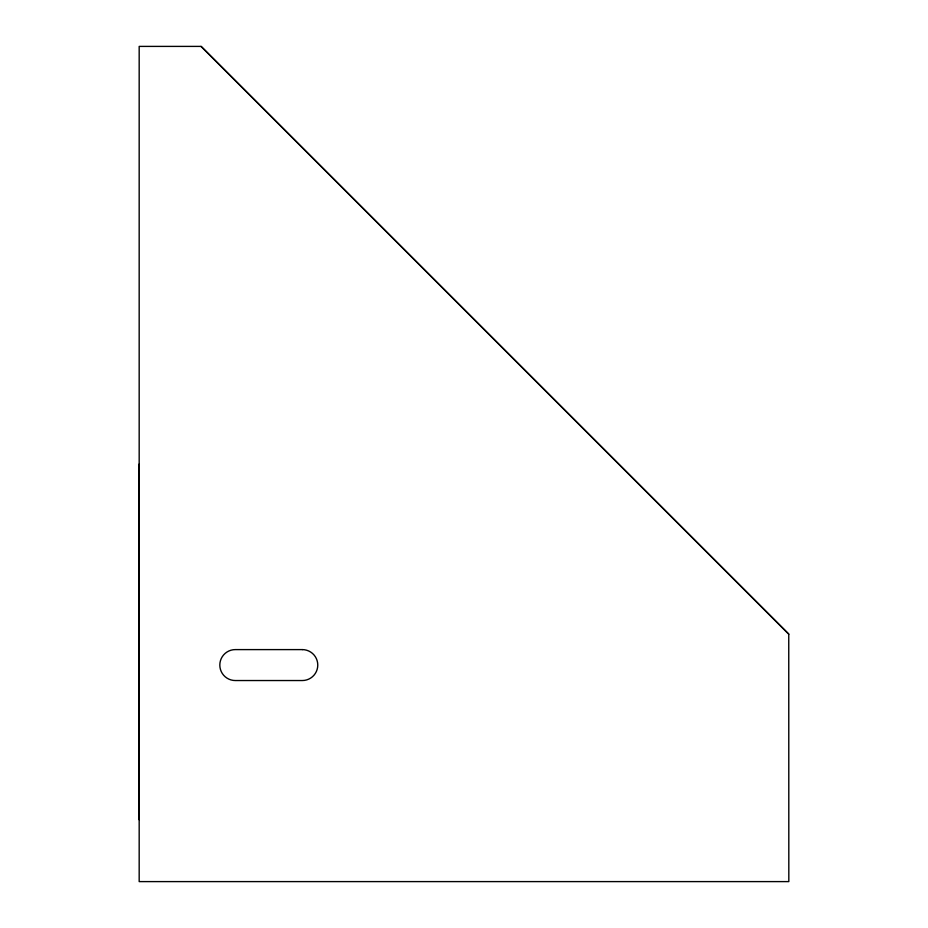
<?xml version="1.0" encoding="UTF-8"?>
<svg xmlns="http://www.w3.org/2000/svg" width="928" height="928" viewBox="0 0 928 928"><rect width="100%" height="100%" fill="white"/><g stroke="black" fill="none" stroke-linecap="round" stroke-linejoin="round"><path stroke-width="1.39" d="M139.177 819.737L139.2 464.012M201.098 46.4L139.177 46.4L139.177 881.6L788.823 881.6L788.754 634.137L201.098 46.4L788.823 634.137M302.308 649.6L235.283 649.6A15.463 15.463 0 0 0 219.82 665.063A15.463 15.463 0 0 0 235.283 680.537L302.308 680.537A15.463 15.463 0 0 0 317.77 665.063A15.463 15.463 0 0 0 302.308 649.6"/></g></svg>
